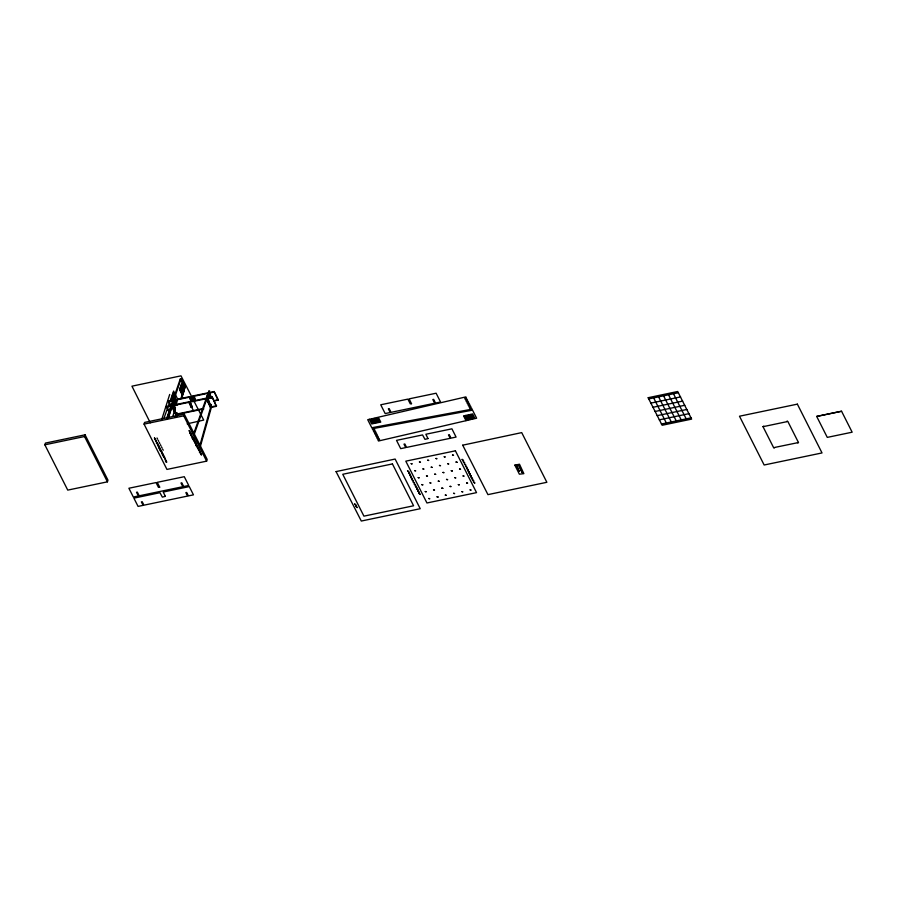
<?xml version="1.0" encoding="UTF-8"?>
<svg xmlns="http://www.w3.org/2000/svg" width="897" height="897" viewBox="0 0 897 897"><rect width="100%" height="100%" fill="white"/><g stroke="black" fill="none" stroke-linecap="round" stroke-linejoin="round"><path stroke-width="1.35" d="M160.899 450.799L160.294 450.866L161.269 450.395M166.696 461.921L165.967 462.067L165.575 460.52M192.238 436.873L191.274 435.437M193.617 438.981L192.788 439.149L192.406 437.669M200.491 452.077L200.199 452.738M163.411 455.777L164.274 457.492M172.863 416.309L175.464 407.07M176.204 404.435L177.326 400.466M175.207 417.004L176.328 413.046M176.036 416.825L177.146 412.867M199.515 446.706L211.412 404.48M200.345 446.538L211.501 406.946M175.565 417.094L176.72 413.147M180.947 398.66L182.102 394.714L179.635 389.847L180.645 389.107L179.635 389.847M183.268 393.368L182.27 394.131L183.268 393.368L180.364 387.571L181.373 386.831L180.364 387.571M183.952 391.014L182.954 391.776L183.952 391.014L181.082 385.295L182.091 384.555L181.082 385.295M176.395 416.926L177.157 414.291M181.777 398.492L182.921 394.545L180.185 388.143L181.015 387.975L183.436 392.774L182.607 392.953L183.616 392.191L180.723 386.439L181.732 385.688L180.723 386.439M183.436 392.774L183.616 392.191M184.3 389.836L183.302 390.599L184.3 389.836L181.631 383.58L182.45 383.411L184.636 388.659L183.638 389.421L184.636 388.659M185.152 386.899L183.986 388.244L185.152 386.899L181.082 378.848L180.252 379.016L166.775 418.193M160.193 449.049L159.711 449.666L160.384 450.574M200.39 452.996L201.253 454.712M44.85 444.811L45.388 443.096L85.069 434.821L107.965 480.13L107.427 481.835L67.746 490.11L44.85 444.811L84.531 436.525L85.069 434.821M144.058 424.113L144.596 422.409L184.277 414.134L207.173 459.432L206.635 461.148L166.954 469.423L144.058 424.113L183.739 415.838L184.277 414.134M155.259 439.653L154.396 437.938M154.553 437.904L155.338 439.9L155.63 439.238M161.673 419.684L169.69 394.433M156.381 441.885L155.517 440.169M155.686 440.135L156.549 441.851M169.129 412.542L166.539 406.476L188.785 401.834L191.857 406.823M170.677 406.341L168.479 401.049L189.637 396.631C189.043 403.874 200.188 401.598 192.945 395.947L214.114 391.529L218.285 399.793L214.002 401.217M157.513 444.116L156.347 443.051L156.807 442.367M157.883 443.701L157.592 444.363L157.323 442.591M157.771 444.632L158.646 446.336M157.939 444.587L158.713 446.594L159.004 445.932M158.13 446.112L158.892 446.224M158.444 444.822L157.681 444.912M158.904 446.852L159.229 448.713L159.935 448.534M159.072 446.818L159.845 448.825M168.748 416.914L174.579 398.537M159.576 447.054L158.814 447.143M159.262 448.343L160.137 448.164M173.659 403.224L173.48 403.796L170.912 398.705L164.095 417.845M173.839 402.652L174.018 402.08M174.567 400.376L174.747 399.804M159.823 449.464L160.698 449.274M181.015 387.975L180.005 388.715M161.157 451.314L162.021 453.03M174.511 409.38L174.332 409.951L175.341 409.211M161.325 451.281L162.189 453.254L162.391 452.626M161.516 452.806L162.279 452.918M161.83 451.505L161.068 451.606M162.279 453.546L162.637 455.429L163.31 455.228M162.447 453.512L163.288 455.497M162.951 453.736L162.189 453.837M162.637 455.037L163.523 454.857M175.52 414.84L176.014 414.212L171.596 405.455L172.616 404.749L172.415 405.287M163.209 456.158L164.443 457.717L164.644 457.089M163.579 455.743L164.084 455.968M203.776 408.954L176.664 414.605L171.977 404.368L172.998 403.661L171.977 404.368M163.77 457.268L164.532 457.38M165.407 459.724L164.532 458.008M164.7 457.975L165.564 459.69M165.373 460.901L165.665 460.239M165.833 460.206L166.64 462.202M191.476 401.194L189.637 396.631M191.812 407.361L192.115 406.879L190.971 407.081L188.785 401.834M192.115 406.902L189.917 401.598L212.163 396.956L216.424 406.319L211.378 407.361L206.512 397.674L207.33 397.506L207.14 398.044M194.806 400.567L192.945 395.947M189.985 432.41L189.11 430.695M189.278 430.661L190.142 432.376M191.106 434.641L190.041 433.296M190.411 432.892L189.951 433.587M191.476 434.226L191.184 434.888L190.915 433.116M191.072 435.807L191.364 435.157M191.532 435.123L192.339 437.108L192.608 436.458M192.205 438.039L192.496 437.388M192.664 437.355L193.169 437.579M192.855 438.868L193.528 439.07M194.492 441.335L193.629 439.62M193.472 439.339L193.73 438.689M193.786 439.586L194.29 439.81M193.987 441.1L194.739 441.212M194.862 440.92L194.559 441.582L194.178 440.102L193.348 440.27M195.613 443.555L194.75 441.851M194.918 441.806L195.423 442.042M195.109 443.331L195.692 443.813L195.983 443.152M196.914 445.753L196.185 445.899L195.882 444.071M196.039 444.037L196.824 446.044M209.057 402.708L209.236 402.136M196.555 444.273L195.613 444.733M196.241 445.562L197.116 445.383M216.424 406.319L212.163 396.956M218.106 400.365L214.114 391.529M197.004 446.302L197.867 448.018M197.172 446.269L197.945 448.276L198.237 447.614M197.362 447.794L198.125 447.906M197.676 446.493L196.791 446.639M198.136 448.534L198.999 450.249M198.293 448.5L199.168 450.216M211.378 407.361L206.893 396.586L207.723 396.418L208.541 398.963M198.495 450.025L199.369 449.846M198.809 448.724L198.046 448.825M200.289 452.447L199.526 452.537L199.426 450.731M200.435 452.469L199.93 450.956M200.547 452.963L201.332 454.958L201.623 454.308M167.593 418.013L181.082 378.848M166.853 418.764L171.394 406.005L175.834 414.784M172.37 403.28L173.39 402.562L172.37 403.28L173.816 406.206M172.751 402.192L173.771 401.475L172.751 402.192L174.612 405.87M173.334 400.567L173.143 401.105L174.164 400.387L176.608 405.22L176.787 404.648L175.958 404.827M167.683 418.585L172.224 405.836M174.354 399.849L174.937 398.212L173.536 400.017L176.07 405.04M193.404 434.484L206.119 398.761L210.56 407.541L206.512 397.674M207.285 395.499L207.095 396.048L208.115 395.33L207.285 395.499L208.53 397.965M207.476 394.949L208.496 394.243L207.476 394.949L209.169 398.346M209.707 397.506L208.059 393.323L210.503 398.145M211.726 397.842L209.079 392.606L209.663 390.98L208.833 391.148L208.25 392.774L210.784 397.797M194.234 434.316L206.949 398.593M354.741 503.89L356.131 505.179M356.008 505.437L354.685 504.136M355.874 506.121L357.253 507.41M357.185 507.635L355.806 506.368M407.597 470.678L408.976 471.968M408.909 472.181L407.53 470.925M408.718 472.91L410.108 474.199M410.041 474.412L408.662 473.145M409.851 475.141L411.23 476.43M411.151 476.666L409.783 475.376M410.972 477.372L412.362 478.662M412.272 478.886L410.916 477.608M412.104 479.603L413.483 480.893M413.405 481.117L412.037 479.817M413.225 481.835L414.616 483.124M414.526 483.348L413.158 482.048M414.358 484.066L415.748 485.355M415.67 485.569L414.291 484.302M415.479 486.297L416.87 487.587M416.78 487.811L415.423 486.533M416.612 488.529L418.002 489.807M417.912 490.042L416.556 488.787M417.744 490.76L419.123 492.038M419.045 492.274L417.688 491.018M418.865 492.98L420.256 494.269M420.166 494.505L418.809 493.227M462.157 459.298L463.547 460.587M463.457 460.823L462.101 459.544M463.289 461.529L464.668 462.818M464.59 463.054L463.222 461.764M464.411 463.76L465.801 465.05M465.711 465.285L464.343 463.973M465.543 465.992L466.922 467.281M466.844 467.516L465.476 466.205M466.664 468.223L468.055 469.512M467.987 469.725L466.608 468.458M467.797 470.454L469.176 471.744M469.097 471.968L467.741 470.712M468.918 472.685L470.308 473.975M470.219 474.199L468.862 472.943M470.05 474.917L471.43 476.206M471.351 476.43L469.983 475.152M471.172 477.148L472.562 478.426M472.439 478.684L471.116 477.383M472.304 479.379L473.683 480.657M473.56 480.915L472.248 479.637M473.425 481.611L474.816 482.889M474.692 483.147L473.369 481.868M516.01 465.33L517.401 466.619M517.277 466.866L515.954 465.565M517.143 467.561L518.522 468.839M518.399 469.097L517.076 467.797M518.264 469.793L519.655 471.071M519.531 471.329L518.197 470.006M518.186 464.87L519.531 466.148M519.397 466.429L518.13 465.162M519.318 467.102L520.664 468.38M520.529 468.66L519.24 467.348M520.439 469.333L521.785 470.6M521.706 470.858L520.361 469.58M521.572 471.564L522.917 472.831M522.816 473.1L521.493 471.833M192.07 406.767L189.917 401.598M181.452 384.151L182.27 383.983M182.102 394.714L182.921 394.545M168.288 401.621L189.458 397.203M192.765 396.508L213.923 392.101M207.869 393.861L208.889 393.155L211.322 397.976L211.501 397.405L210.683 397.584M206.702 397.136L207.532 396.956M166.349 407.047L188.605 402.405M189.738 402.17L211.984 397.528M213.867 400.712L218.285 399.793M176.844 414.033L202.262 408.74M211.569 406.801L216.603 405.747M187.181 423.844L203.709 420.076L180.992 375.843L131.949 386.181L150.27 422.79M192.227 438.039L193.057 437.871L193.662 439.037M194.481 442.501L195.311 442.322L195.894 443.432M648.699 398.941L678.457 392.729M650.807 403.123L680.576 396.911M652.926 407.305L682.684 401.094M655.034 411.488L684.803 405.276M657.153 415.67L686.911 409.458M659.261 419.852L689.031 413.64M661.381 424.034L691.139 417.823M764.076 426.467L786.86 421.68M816.685 416.421L841.554 411.23L852.15 432.197L827.281 437.388L816.685 416.421L841.532 411.263M774.649 447.446L798.509 442.535L797.478 442.748M191.678 407.395L190.971 407.081M160.103 449.341L161.191 450.731M773.696 447.704L774.705 447.67L773.618 447.659L763.022 426.68L763.818 426.221L763.033 426.613M787.869 421.534L798.465 442.513M673.501 393.761L686.183 418.854M668.534 394.803L681.215 419.897M663.578 395.835L676.26 420.928M658.622 396.866L671.304 421.96M653.655 397.909L666.336 423.003M208.833 391.148L209.999 393.447M207.667 394.411L209.517 398.066M206.893 396.586L208.788 400.32M191.106 396.855L193.494 401.576M180.252 379.016L184.816 388.076M181.631 383.58L184.468 389.253M181.261 384.723L184.12 390.43M180.902 385.867L183.784 391.608M189.166 402.293L193.606 411.073M180.544 386.999L182.954 391.776M180.185 388.143L183.1 393.951M179.826 389.287L182.27 394.131M177.696 399.154L173.626 391.092L173.043 392.729L175.285 398.1L172.852 393.267L172.65 393.817L174.926 399.232L172.459 394.355L172.269 394.904L176.44 402.988M183.739 415.838L206.635 461.148M177.001 405.074L172.078 395.442L174.209 401.52L171.686 396.53L171.495 397.079L175.778 405.388M174.982 404.749L171.305 397.618L174.803 405.309M172.56 402.742L174.433 406.442M172.179 403.829L174.691 408.808M171.787 404.917L176.664 414.605M168.479 401.049L170.822 405.691M166.539 406.476L169.309 411.97M157.02 437.983L157.58 439.104M158.141 440.214L158.702 441.335M159.274 442.445L159.834 443.567M160.395 444.677L160.967 445.787M161.527 446.908L162.088 448.018M162.649 449.139L163.22 450.249M84.531 436.525L107.427 481.835M165.34 496.333L162.357 497.14L159.935 492.711L133.888 498.149L138.071 506.401L143.116 505.359L141.378 501.916L142.197 501.748L143.935 505.179L187.585 496.075L185.858 492.644L186.677 492.475L188.415 495.906L193.46 494.852L189.278 486.589L163.243 492.027L165.34 496.333M336.072 471.598L361.3 521.045L420.222 508.711L395.129 459.051L336.072 471.598M427.97 438.555L424.987 439.362L422.554 434.933L396.519 440.371L400.69 448.635L405.736 447.581L403.998 444.15L404.827 443.97L406.554 447.412L450.204 438.308L448.478 434.866L449.296 434.697L451.034 438.128L456.08 437.074L451.909 428.822L425.862 434.249L427.97 438.555M462.717 445.181L487.946 494.628L546.867 482.294L521.706 432.612L462.717 445.181M514.844 465.139L519.374 474.177L523.859 473.661L519.486 464.231L514.844 465.139M648.161 397.775L662.143 425.268L691.643 419.112L677.695 391.496L648.172 397.707M411.174 463.682L412.216 463.906L411.185 463.626M414.694 470.656L415.737 470.88L414.706 470.6M418.215 477.619L419.258 477.843L418.226 477.596M419.437 461.955L420.48 462.179L419.448 461.899M421.736 484.593L422.779 484.817L421.736 484.593M422.958 468.929L424.001 469.153L422.969 468.896M425.268 491.567L426.31 491.791L425.268 491.534M426.49 475.892L427.521 476.15L426.501 475.814M427.712 460.228L428.755 460.464L427.712 460.206M428.788 498.53L429.831 498.754L428.8 498.474M430.011 482.866L431.053 483.091L430.011 482.844M431.233 467.202L432.276 467.427L431.244 467.146M433.531 489.84L434.574 490.065L433.543 489.784M434.753 474.177L435.796 474.401L434.753 474.143M435.976 458.513L437.018 458.737L435.987 458.457M437.052 496.803L438.095 497.039L437.052 496.803M438.274 481.14L439.317 481.375L438.285 481.084M439.496 465.476L440.539 465.7L439.496 465.453M441.795 488.114L442.838 488.338L441.795 488.114M443.017 472.45L444.06 472.674L443.028 472.416M444.239 456.786L445.282 457.01L444.25 456.752M445.316 495.088L446.358 495.312L445.327 495.054M446.538 479.424L447.581 479.648L446.538 479.424M447.76 463.749L448.803 463.984L447.771 463.727M450.059 486.387L451.113 486.611L450.07 486.331M451.281 470.723L452.335 470.947L451.281 470.723M452.503 455.059L453.557 455.284L452.514 455.026M453.59 493.361L454.633 493.585L453.602 493.305M454.813 477.697L455.855 477.922L454.824 477.641M456.035 462.033L457.078 462.258L456.035 462.033M458.333 484.66L459.376 484.896L458.345 484.604M459.556 468.996L460.598 469.232L459.556 468.974M461.854 491.634L462.897 491.859L461.854 491.612M463.076 475.971L464.119 476.195L463.087 475.915M466.597 482.945L467.64 483.169L466.597 482.911M470.118 489.908L471.16 490.143L470.129 489.852M786.804 421.523L787.499 421.209L786.882 421.411M159.677 487.161L158.444 487.329L156.033 482.586L128.888 488.248L133.328 497.028L138.373 495.974L136.512 492.285L137.331 492.117L139.203 495.806L182.853 486.701L180.981 483.012L181.811 482.833L183.672 486.533L188.718 485.479L184.277 476.699L157.278 482.328L159.677 487.161M411.521 403.695L410.288 403.863L407.877 399.12L380.732 404.782L385.172 413.562L390.217 412.508L388.356 408.819L389.175 408.651L391.047 412.34L434.697 403.235L432.825 399.546L433.655 399.367L435.516 403.056L440.562 402.013L436.121 393.222L409.122 398.862L411.521 403.695M174.153 410.523L173.973 411.084L174.982 410.344L174.153 410.523M208.866 403.28L208.687 403.852L209.696 403.101L208.866 403.28M369.385 419.303L367.714 419.695L371.784 427.746L472.057 409.167L471.486 408.045L469.837 408.393L469.277 407.283L470.925 406.935L470.364 405.814L468.705 406.162L468.144 405.052L469.804 404.704L469.232 403.583L467.584 403.93L467.023 402.82L468.671 402.473L468.111 401.363L466.451 401.699L465.891 400.589L467.55 400.241L466.978 399.131L465.33 399.468L464.769 398.358L466.418 398.01L465.857 396.9L378.31 417.228L380.765 422.083L380.003 422.24L377.559 417.397L376.673 417.598L379.117 422.431L378.355 422.588L375.921 417.778L375.036 417.98L377.458 422.779L376.695 422.935L374.284 418.159L373.399 418.361L375.809 423.115L375.047 423.283L372.647 418.54L371.773 418.742L374.15 423.462L373.387 423.619L371.022 418.921L370.136 419.123L372.502 423.81L371.739 423.967L369.385 419.303M466.036 420.682L378.489 441.01L377.917 439.889L379.577 439.552L379.016 438.431L377.357 438.779L376.796 437.658L378.444 437.321L377.884 436.2L376.235 436.547L375.664 435.426L377.323 435.09L376.751 433.969L375.103 434.316L374.542 433.206L376.191 432.859L375.63 431.737L373.971 432.085L373.41 430.975L375.069 430.627L374.498 429.506L372.849 429.854L372.289 428.744L472.551 410.153L476.621 418.215L474.962 418.596L472.607 413.932L471.844 414.089L474.21 418.776L473.324 418.977L470.947 414.279L470.185 414.436L472.573 419.157L471.687 419.359L469.299 414.627L468.537 414.784L470.936 419.538L470.05 419.74L467.64 414.975L466.877 415.132L469.299 419.919L468.413 420.121L465.992 415.311L465.229 415.479L467.662 420.301L466.788 420.502L464.332 415.659L463.57 415.816L466.036 420.682M392.426 463.928L342.766 474.278L363.924 516.145L413.584 505.785L392.426 463.928M455.407 450.81L405.803 461.159L426.938 502.982L476.542 492.632L455.407 450.81M797.366 404.143L739.487 416.219L764.154 465.005L822.022 452.94L797.366 404.143"/></g></svg>
